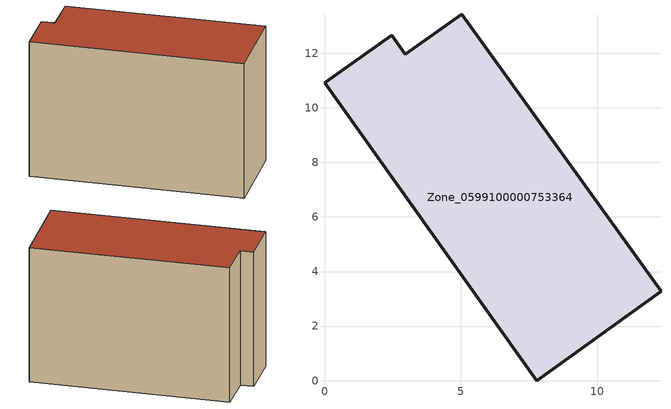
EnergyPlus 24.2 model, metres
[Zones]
Zone_0599100000753364
 floor ground (C_G): 7.79,0 0,10.91 2.46,12.67 2.96,11.96 5.03,13.43 12.34,3.27 z0
 wall outside (C_F): 2.96,11.96 2.46,12.67 0,10.91 7.79,0 12.34,3.27 5.03,13.43 2.96,11.96 z0:8.97
 roof outside (C_R): 12.34,3.27 5.03,13.43 2.96,11.96 2.46,12.67 0,10.91 7.79,0 z8.97
[BUILDING]
Pand.0599100000753364: North Axis=0; Terrain=City; Loads Convergence Tolerance Value=0.04; Temperature Convergence Tolerance Value=0.4; Solar Distribution=FullExterior; Maximum Number of Warmup Days=25; Minimum Number of Warmup Days=1
[Site:Location]
Rotterdam.The.Hague.AP_ZH_NLD Design_Conditions: Latitude=51.96; Longitude=4.45; Time Zone=1; Elevation=-4.5
[SITE:GROUNDTEMPERATURE:BUILDINGSURFACE]
18, 18, 18, 18, 18, 18, 18, 18, 18, 18, 18, 18
[MATERIAL] Thermal Absorptance=0.9; Solar Absorptance=0.7; Visible Absorptance=0.7
Name | Roughness | Thickness | Conductivity | Density | Specific Heat
G.TI.2006-2014 | MediumSmooth | 0.15 | 0.06 | 540 | 1210
F.TI.2006-2014 | Rough | 0.3 | 0.12 | 1920 | 840
R.TI.2006-2014 | MediumRough | 0.2 | 0.08 | 1500 | 1000
[CONSTRUCTION]
C_G: G.TI.2006-2014
C_F: F.TI.2006-2014
C_R: R.TI.2006-2014
[ZONE]
Zone_0599100000753364: Type=1; Multiplier=1; Ceiling Height=Autocalculate; Volume=Autocalculate; Floor Area=autocalculate; Part of Total Floor Area=Yes
[ZONEINFILTRATION:DESIGNFLOWRATE]
Infil_Zone_0599100000753364: Zone or ZoneList or Space or SpaceList=Zone_0599100000753364; Schedule=AlwaysOn; Design Flow Rate Calculation Method=Flow/Area; Flow Rate per Floor Area=0.0015; Constant Term Coefficient=1; Temperature Term Coefficient=0; Velocity Term Coefficient=0; Velocity Squared Term Coefficient=0
[HVACTEMPLATE:ZONE:IDEALLOADSAIRSYSTEM]
Zone_0599100000753364: Maximum Heating Supply Air Temperature=50; Minimum Cooling Supply Air Temperature=13; Maximum Heating Supply Air Humidity Ratio=0.0156; Minimum Cooling Supply Air Humidity Ratio=0.0077; Heating Limit=NoLimit; Cooling Limit=NoLimit; Dehumidification Control Type=ConstantSensibleHeatRatio; Cooling Sensible Heat Ratio=0.7; Dehumidification Setpoint=60; Humidification Control Type=None; Humidification Setpoint=30; Outdoor Air Method=None; Outdoor Air Flow Rate per Person=0.00944; Outdoor Air Flow Rate per Zone Floor Area=0; Outdoor Air Flow Rate per Zone=0; Demand Controlled Ventilation Type=None; Outdoor Air Economizer Type=NoEconomizer; Heat Recovery Type=None; Sensible Heat Recovery Effectiveness=0.7; Latent Heat Recovery Effectiveness=0.65
[ZONECONTROL:THERMOSTAT]
ThermostatControl_Zone_0599100000753364: Zone or ZoneList=Zone_0599100000753364; Control Type Schedule=DualSetpointControlType; Control 1=Thermostat_Zone_0599100000753364; Temperature Difference Between Cutout And Setpoint=0
[THERMOSTATSETPOINT:DUALSETPOINT]
Thermostat_Zone_0599100000753364: Heating Setpoint Temperature Schedule=HeatingSetpoint_Zone_0599100000753364; Cooling Setpoint Temperature Schedule=CoolingSetpoint_Zone_0599100000753364
[SCHEDULE:COMPACT]
HeatingSetpoint_Zone_0599100000753364: Through: 12/31, For: AllDays, Until: 24:00, 21
CoolingSetpoint_Zone_0599100000753364: Through: 12/31, For: AllDays, Until: 24:00, 24
DualSetpointControlType: Through: 12/31, For: AllDays, Until: 24:00, 4
AlwaysOn: Through: 12/31, For: AllDays, Until: 24:00, 1
